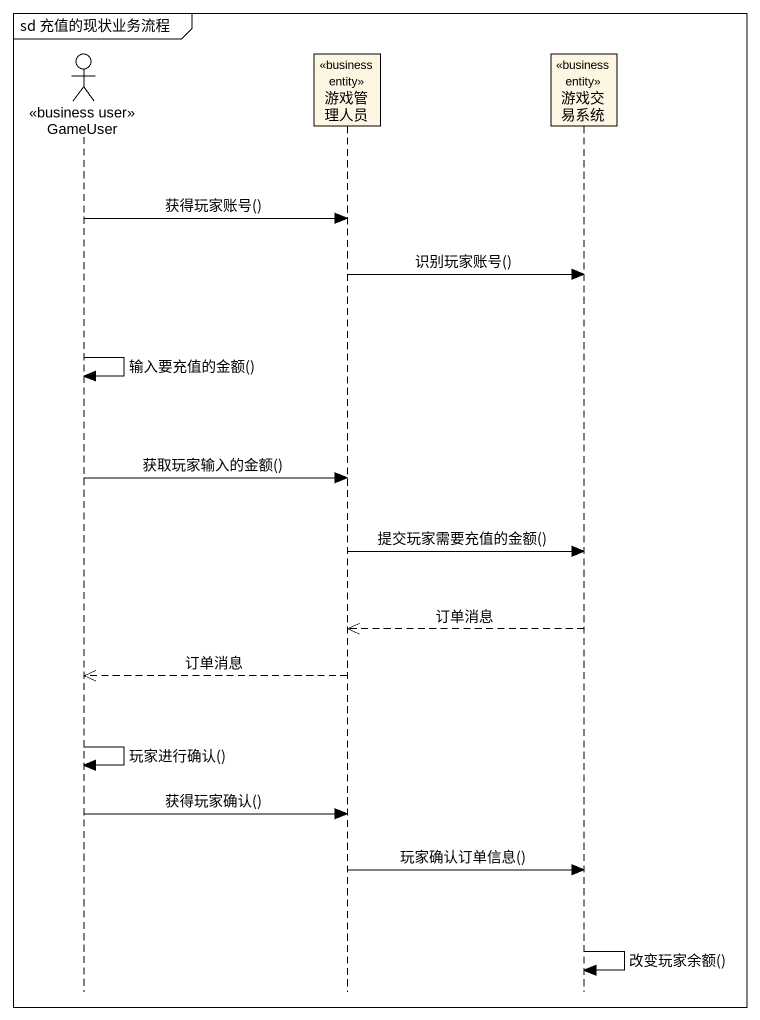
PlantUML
@startuml
mainframe sd 充值的现状业务流程
hide footbox
actor GameUser <<business user>>
participant 游戏管理人员 <<business entity>>
participant 游戏交易系统 <<business entity>>

GameUser -> 游戏管理人员 : 获得玩家账号()
游戏管理人员 -> 游戏交易系统 : 识别玩家账号()
GameUser -> GameUser : 输入要充值的金额()
GameUser -> 游戏管理人员 : 获取玩家输入的金额()
游戏管理人员 -> 游戏交易系统 : 提交玩家需要充值的金额()
游戏交易系统 -->> 游戏管理人员 : 订单消息
游戏管理人员 -->> GameUser : 订单消息
GameUser -> GameUser : 玩家进行确认()
GameUser -> 游戏管理人员 : 获得玩家确认()
游戏管理人员 -> 游戏交易系统 : 玩家确认订单信息()
游戏交易系统 -> 游戏交易系统 : 改变玩家余额()
@enduml
